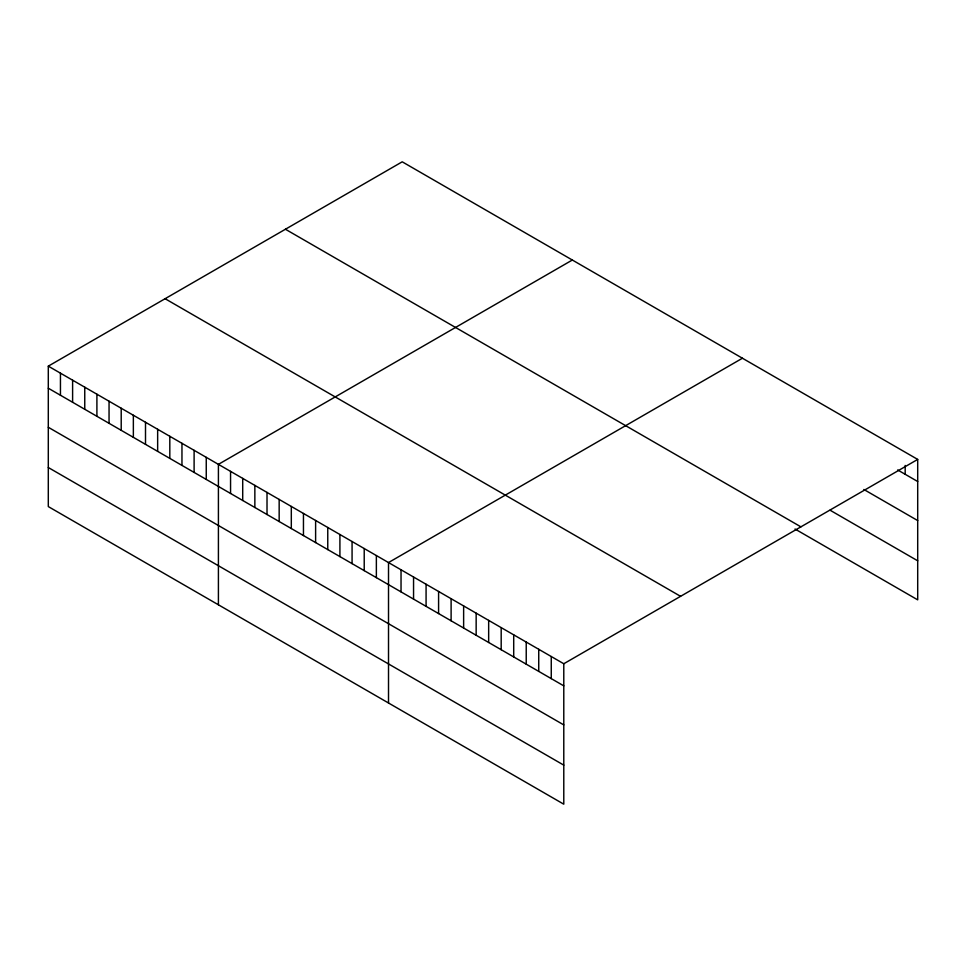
<?xml version="1.0" encoding="UTF-8"?>
<svg xmlns="http://www.w3.org/2000/svg" width="966" height="966" viewBox="0 0 966 966"><rect width="100%" height="100%" fill="white"/><g stroke="black" fill="none" stroke-linecap="round" stroke-linejoin="round"><path stroke-width="1.45" d="M48.3 366.15L563.782 663.751L563.782 804.183L48.3 506.582L48.3 366.15L402.218 161.817L917.7 459.418L917.7 599.85L795.018 529.018M572.331 260.023L218.413 464.356L218.413 604.788M742.431 358.229L388.513 562.562L388.513 703.007M563.782 663.751L917.7 459.418M897.668 469.947L917.7 481.515M863.87 489.484L917.7 520.565M830.072 510.205L917.7 560.799M285.429 229.244L800.911 526.856M165.089 298.711L680.571 596.324M48.3 388.235L563.782 685.848M48.3 427.286L563.782 724.898M48.3 467.52L563.782 765.132M905.178 465.443L905.178 474.282M551.26 656.53L551.26 678.615M538.738 649.297L538.738 671.394M526.229 642.076L526.229 664.161M513.707 634.843L513.707 656.928M501.185 627.622L501.185 649.707M488.663 620.389L488.663 642.475M476.153 613.156L476.153 635.254M463.632 605.936L463.632 628.021M451.11 598.703L451.11 620.8M438.588 591.482L438.588 613.567M426.078 584.249L426.078 606.334M413.557 577.028L413.557 599.113M401.035 569.795L401.035 591.88M376.366 555.559L376.366 577.644M364.218 548.543L364.218 570.628M352.071 541.528L352.071 563.613M339.911 534.512L339.911 556.597M327.764 527.496L327.764 549.582M315.616 520.481L315.616 542.566M303.457 513.465L303.457 535.55M291.309 506.45L291.309 528.535M279.162 499.434L279.162 521.519M267.014 492.418L267.014 514.504M254.855 485.403L254.855 507.488M242.708 478.387L242.708 500.473M230.56 471.372L230.56 493.457M206.253 457.341L206.253 479.426M194.106 450.325L194.106 472.41M181.958 443.309L181.958 465.395M169.811 436.294L169.811 458.391M157.651 429.278L157.651 451.376M145.504 422.263L145.504 444.36M133.356 415.247L133.356 437.344M121.209 408.232L121.209 430.329M109.049 401.216L109.049 423.313M96.902 394.2L96.902 416.298M84.754 387.185L84.754 409.282M72.607 380.181L72.607 402.267M60.447 373.166L60.447 395.251"/></g></svg>
